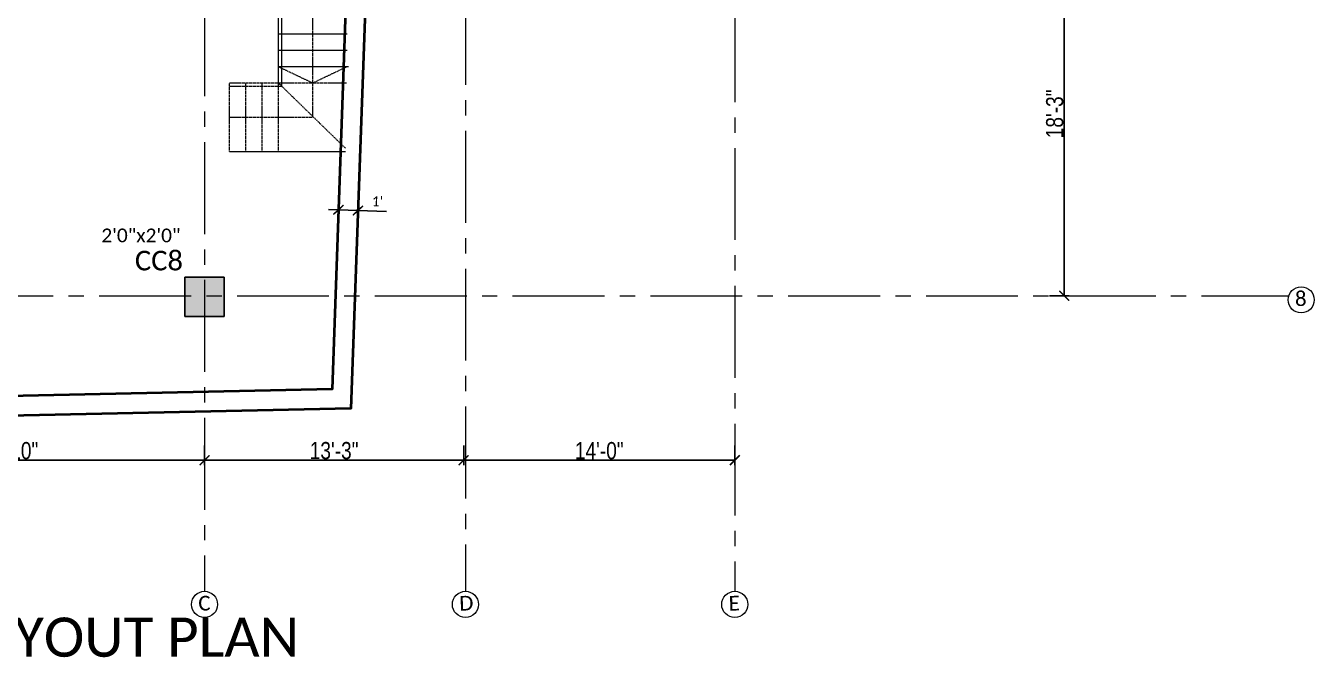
# Model space of a CAD drawing. Header units: inches. Extents: x 0 to 162649, y -36601 to -26324.
# Drawn here: x 147890 to 148679, y -32276 to -31889 of the extents above; entities that cross this region are included whole.
import ezdxf

# ---------------------------------------------------------------- set-up
doc = ezdxf.new("R2010")
doc.units = ezdxf.units.IN
doc.header["$MEASUREMENT"] = 0
doc.linetypes.add('CENTER2', pattern=[1.125, 0.75, -0.125, 0.125, -0.125])
doc.linetypes.add('DASHED', pattern=[0.75, 0.5, -0.25])
for name, color, linetype, lineweight in [('dimention', 1, 'Continuous', 13), ('hatch', 252, 'Continuous', 0), ('OL_AR_Center line', 253, 'CENTER2', 13), ('OL_AR_Hatch', 253, 'Continuous', 0), ('OL_AR_SYMBOL', 1, 'Continuous', 5), ('OL_AR_Text', 140, 'Continuous', 5), ('OL_AR_WALL', 255, 'Continuous', 40)]:
    doc.layers.add(name, color=color, linetype=linetype, lineweight=lineweight)
doc.styles.add('1-16 Annotative Text', font='calibri.ttf', dxfattribs={"height": 0.0625})
doc.styles.add('1-8 Annotative Text', font='calibri.ttf', dxfattribs={"height": 0.125})
doc.styles.add('Arial', font='arial.ttf', dxfattribs={"width": 0.8})
doc.dimstyles.new('1-16 Annotative Dimension', dxfattribs={"dimtxt": 0.0625, "dimasz": 0.0625, "dimexe": 0.0625, "dimexo": 0.083333, "dimgap": 0.03125, "dimtad": 1, "dimdec": 0, "dimzin": 0, "dimdsep": 46, "dimlunit": 4, "dimtxsty": '1-16 Annotative Text', "dimblk": 'ARCHTICK', "dimcen": 0.0625, "dimdle": 0.0625, "dimadec": 0, "dimazin": 0, "dimtfac": 1, "dimtdec": 0, "dimtofl": 0, "dimtmove": 0, "dimatfit": 3, "dimfxl": 0.083333, "dimfxlon": 1, "dimtolj": 1, "dimtzin": 0, "dimarcsym": 1})
doc.dimstyles.new('Dim_OLA', dxfattribs={"dimscale": 1.5, "dimtxt": 7, "dimasz": 4, "dimexe": 2, "dimexo": 0.5, "dimgap": 0.3, "dimtad": 1, "dimdec": 0, "dimzin": 0, "dimdsep": 46, "dimlunit": 3, "dimtxsty": 'Arial', "dimblk": 'ARCHTICK', "dimcen": 0.05, "dimadec": 0, "dimazin": 0, "dimtfac": 1, "dimtdec": 0, "dimtix": 1, "dimtmove": 2, "dimatfit": 3, "dimldrblk": 'DOT', "dimfxl": 6, "dimfxlon": 1, "dimtolj": 1, "dimtzin": 0, "dimarcsym": 0})

# ---------------------------------------------------------------- blocks, each defined once
blk = doc.blocks.new('_ArchTick')
at = {"color": 0, "linetype": 'ByBlock', "const_width": 0.15}
blk.add_lwpolyline([(-0.5, -0.5), (0.5, 0.5)], dxfattribs=at)
blk = doc.blocks.new('*D653')
at = {"layer": 'Defpoints', "color": 0, "transparency": 16777216}
for p in [(148093.3, -32002.46), (148081.07, -32008.66), (148093.06, -32009.08)]:
    blk.add_point(p, dxfattribs=at)
at = {"layer": 'dimention', "color": 0, "lineweight": -2, "transparency": 16777216}
for p, q in [((148081.31, -32002.03), (148081.52, -31996.04)), ((148093.3, -32002.46), (148093.51, -31996.46)), ((148075.31, -32001.82), (148093.3, -32002.46)), ((148093.3, -32002.46), (148110.72, -32003.07))]:
    blk.add_line(p, q, dxfattribs=at)
at = {"layer": 'dimention', "color": 0, "lineweight": -2, "transparency": 16777216, "xscale": 6, "yscale": 6, "zscale": 6}
for p, rotation in [((148081.31, -32002.03), 177.9734680653916), ((148093.3, -32002.46), 357.9734680653916)]:
    blk.add_blockref('_ArchTick', p, dxfattribs=dict(at, rotation=rotation))
at = {"layer": 'dimention', "color": 0, "transparency": 16777216, "insert": (148105.22, -31996.87), "char_height": 6, "attachment_point": 5, "rotation": 357.97347, "style": '1-16 Annotative Text'}
blk.add_mtext("\\A1;1'", dxfattribs=at)
blk = doc.blocks.new('*D1360')
at = {"layer": 'Defpoints', "color": 0, "transparency": 16777216}
for p in [(148335.96, -31832.01), (148525.77, -31832.01), (148011.33, -32054.61)]:
    blk.add_point(p, dxfattribs=at)
at = {"layer": 'OL_AR_Text', "color": 0, "lineweight": -2, "transparency": 16777216}
for p, q in [((148516.77, -31832.01), (148528.77, -31832.01)), ((148525.77, -32054.61), (148525.77, -31832.01)), ((148516.77, -32054.61), (148528.77, -32054.61))]:
    blk.add_line(p, q, dxfattribs=at)
at = {"layer": 'OL_AR_Text', "color": 0, "lineweight": -2, "transparency": 16777216, "xscale": 6, "yscale": 6, "zscale": 6}
for p, rotation in [((148525.77, -31832.01), 90), ((148525.77, -32054.61), 270)]:
    blk.add_blockref('_ArchTick', p, dxfattribs=dict(at, rotation=rotation))
at = {"layer": 'OL_AR_Text', "color": 0, "transparency": 16777216, "insert": (148519.96, -31943.31), "char_height": 10.5, "attachment_point": 5, "rotation": 90, "style": 'Arial'}
blk.add_mtext('\\A1;18\'-3"', dxfattribs=at)
blk = doc.blocks.new('_Dot')
at = {"color": 0, "linetype": 'ByBlock', "lineweight": -2}
blk.add_line((-0.5, 0), (-1, 0), dxfattribs=at)
at = {"color": 0, "linetype": 'ByBlock', "const_width": 0.5}
blk.add_lwpolyline([(-0.25, 0, 1), (0.25, 0, 1)], format="xyb", close=True, dxfattribs=at)
blk = doc.blocks.new('*D1345')
at = {"layer": 'Defpoints', "color": 0, "transparency": 16777216}
for p in [(147759.33, -32066.61), (147999.33, -32066.61), (147999.33, -32155.32)]:
    blk.add_point(p, dxfattribs=at)
at = {"layer": 'OL_AR_Text', "color": 0, "lineweight": -2, "transparency": 16777216}
for p, q in [((147759.33, -32146.32), (147759.33, -32158.32)), ((147999.33, -32146.32), (147999.33, -32158.32)), ((147759.33, -32155.32), (147999.33, -32155.32))]:
    blk.add_line(p, q, dxfattribs=at)
at = {"layer": 'OL_AR_Text', "color": 0, "lineweight": -2, "transparency": 16777216, "xscale": 6, "yscale": 6, "zscale": 6, "rotation": 180}
blk.add_blockref('_ArchTick', (147759.33, -32155.32), dxfattribs=at)
at = {"layer": 'OL_AR_Text', "color": 0, "lineweight": -2, "transparency": 16777216, "xscale": 6, "yscale": 6, "zscale": 6}
blk.add_blockref('_ArchTick', (147999.33, -32155.32), dxfattribs=at)
at = {"layer": 'OL_AR_Text', "color": 0, "transparency": 16777216, "insert": (147879.33, -32149.51), "char_height": 10.5, "attachment_point": 5, "style": 'Arial'}
blk.add_mtext('\\A1;19\'-10"', dxfattribs=at)
blk = doc.blocks.new('*D1346')
at = {"layer": 'Defpoints', "color": 0, "transparency": 16777216}
for p in [(148158.02, -32053.89), (147999.33, -32066.61), (148158.02, -32155.32)]:
    blk.add_point(p, dxfattribs=at)
at = {"layer": 'OL_AR_Text', "color": 0, "lineweight": -2, "transparency": 16777216}
for p, q in [((147999.33, -32146.32), (147999.33, -32158.32)), ((148158.02, -32146.32), (148158.02, -32158.32)), ((147999.33, -32155.32), (148158.02, -32155.32))]:
    blk.add_line(p, q, dxfattribs=at)
at = {"layer": 'OL_AR_Text', "color": 0, "lineweight": -2, "transparency": 16777216, "xscale": 6, "yscale": 6, "zscale": 6, "rotation": 180}
blk.add_blockref('_ArchTick', (147999.33, -32155.32), dxfattribs=at)
at = {"layer": 'OL_AR_Text', "color": 0, "lineweight": -2, "transparency": 16777216, "xscale": 6, "yscale": 6, "zscale": 6}
blk.add_blockref('_ArchTick', (148158.02, -32155.32), dxfattribs=at)
at = {"layer": 'OL_AR_Text', "color": 0, "transparency": 16777216, "insert": (148078.68, -32149.5), "char_height": 10.5, "attachment_point": 5, "style": 'Arial'}
blk.add_mtext('\\A1;13\'-3"', dxfattribs=at)
blk = doc.blocks.new('*D1347')
at = {"layer": 'Defpoints', "color": 0, "transparency": 16777216}
for p in [(148158.02, -32053.89), (148324.04, -32053.89), (148324.04, -32155.32)]:
    blk.add_point(p, dxfattribs=at)
at = {"layer": 'OL_AR_Text', "color": 0, "lineweight": -2, "transparency": 16777216}
for p, q in [((148158.02, -32146.32), (148158.02, -32158.32)), ((148324.04, -32146.32), (148324.04, -32158.32)), ((148158.02, -32155.32), (148324.04, -32155.32))]:
    blk.add_line(p, q, dxfattribs=at)
at = {"layer": 'OL_AR_Text', "color": 0, "lineweight": -2, "transparency": 16777216, "xscale": 6, "yscale": 6, "zscale": 6, "rotation": 180}
blk.add_blockref('_ArchTick', (148158.02, -32155.32), dxfattribs=at)
at = {"layer": 'OL_AR_Text', "color": 0, "lineweight": -2, "transparency": 16777216, "xscale": 6, "yscale": 6, "zscale": 6}
blk.add_blockref('_ArchTick', (148324.04, -32155.32), dxfattribs=at)
at = {"layer": 'OL_AR_Text', "color": 0, "transparency": 16777216, "insert": (148241.03, -32149.51), "char_height": 10.5, "attachment_point": 5, "style": 'Arial'}
blk.add_mtext('\\A1;14\'-0"', dxfattribs=at)

msp = doc.modelspace()

# ---------------------------------------------------------------- hatches: boundary and pattern name
at = {"layer": 'hatch'}
h = msp.add_hatch(color=256, dxfattribs=at)
h.dxf.hatch_style = 1
h.paths.add_polyline_path([(148011.33, -32043.33), (148011.33, -32067.33), (147987.33, -32067.33), (147987.33, -32043.33)])

# ---------------------------------------------------------------- linework, layer by layer
msp.add_lwpolyline([(148011.33, -32043.33), (148011.33, -32067.33), (147987.33, -32067.33), (147987.33, -32043.33), (148011.33, -32043.33)])
at = {"layer": 'dimention'}
for centre in [(148670.85, -32057.14), (147999.33, -32243.58), (148324.04, -32243.58)]:
    msp.add_circle(centre, 8, dxfattribs=at)
at = {"layer": 'OL_AR_Center line', "ltscale": 75}
for p, q in [((147999.33, -31285.61), (147999.33, -32235.58)), ((147999.33, -31285.61), (147999.33, -32235.58)), ((148159.12, -31363.11), (148159.12, -32235.58)), ((148324.04, -31373.61), (148324.04, -32235.58)), ((147259.88, -32054.61), (148662.85, -32054.61)), ((147259.88, -32054.61), (148662.85, -32054.61))]:
    msp.add_line(p, q, dxfattribs=at)
at = {"layer": 'OL_AR_Hatch'}
for p, q in [((148044.58, -31924.36), (148044.58, -31842.36)), ((148046.58, -31926.36), (148046.58, -31882.36)), ((148044.58, -31894.36), (148086.58, -31894.36)), ((148044.58, -31904.36), (148086.58, -31904.36)), ((148044.58, -31914.36), (148087.41, -31914.36)), ((148014.58, -31966.36), (148085.57, -31966.36))]:
    msp.add_line(p, q, dxfattribs=at)
at = {"layer": 'OL_AR_SYMBOL', "linetype": 'DASHED'}
for p, q in [((148014.58, -31966.36), (148014.58, -31924.36)), ((148014.58, -31924.36), (148086.58, -31924.36)), ((148014.58, -31926.36), (148046.58, -31926.36)), ((148024.58, -31966.36), (148024.58, -31924.36)), ((148034.58, -31966.36), (148034.58, -31924.36)), ((148044.58, -31966.36), (148044.58, -31924.36)), ((148044.58, -31924.36), (148085.64, -31964.36))]:
    msp.add_line(p, q, dxfattribs=at)
for points in [[(148014.58, -31945.36), (148065.58, -31945.36), (148065.58, -31863.36), (147996.83, -31863.36)], [(148044.58, -31914.36), (148065.58, -31924.36), (148086.58, -31914.36)]]:
    msp.add_lwpolyline(points, dxfattribs=at)
at = {"layer": 'OL_AR_Text'}
msp.add_circle((148159.12, -32243.58), 8, dxfattribs=at)
at = {"layer": 'OL_AR_WALL'}
for points in [[(148099.06, -31839.51), (148099.06, -31839.51), (148089.01, -32123.67), (147431.16, -32137.76), (147432.38, -31438.61), (147975.03, -31438.61), (147975.03, -30874.61)], [(148087.48, -31827.41), (148077.42, -32111.91), (147443.18, -32125.5), (147444.36, -31450.61), (147987.03, -31450.61), (147987.03, -30886.61), (148006.28, -30886.61)]]:
    msp.add_lwpolyline(points, dxfattribs=at)

# ---------------------------------------------------------------- texts
at = {"layer": 'dimention', "style": '1-16 Annotative Text'}
for s, p in [('8', (148667.13, -32060.96)), ('C', (147995.61, -32247.4)), ('D', (148155.4, -32247.4)), ('E', (148320.31, -32247.4))]:
    msp.add_text(s, height=9, rotation=1, dxfattribs=at).set_placement(p)
at = {"layer": 'OL_AR_Text', "attachment_point": 1, "style": '1-8 Annotative Text'}
for s, insert, char_height in [('2\'0"x2\'0"', (147936.16, -32013.5), 8.4), ('CC8', (147956.72, -32027.1), 12)]:
    msp.add_mtext(s, dxfattribs=dict(at, insert=insert, char_height=char_height))
at = {"layer": 'OL_AR_Text', "insert": (147566.14, -32211.64), "char_height": 24, "attachment_point": 1, "style": '1-8 Annotative Text'}
msp.add_mtext_dynamic_manual_height_columns('\\pi550.71493;\\P\\pi0;BASEMENT BEAM LAYOUT PLAN', width=1101.4299, gutter_width=60, heights=[0], dxfattribs=at)

# ---------------------------------------------------------------- dimensions: what is measured, and where the dimension line sits
at = {"layer": 'dimention'}
dim = msp.add_linear_dim(base=(148093.3, -32002.46), p1=(148081.07, -32008.66), p2=(148093.06, -32009.08), angle=357.97347, dimstyle='1-16 Annotative Dimension', override={"dimscale": 0, "dimtix": 0, "dimtofl": 0, "dimtmove": 0, "dimatfit": 3}, dxfattribs=at)
dim.commit()
dim.dimension.update_dxf_attribs({"geometry": '*D653', "text_midpoint": (148105.01, -32002.87), "dimtype": 129})
at = {"layer": 'OL_AR_Text'}
dim = msp.add_linear_dim(base=(148525.77, -31832.01), p1=(148011.33, -32054.61), p2=(148335.96, -31832.01), angle=90, text='18\'-3"', dimstyle='Dim_OLA', dxfattribs=at)
dim.commit()
dim.dimension.update_dxf_attribs({"geometry": '*D1360', "text_midpoint": (148519.96, -31943.31)})
dim = msp.add_linear_dim(base=(148158.02, -32155.32), p1=(147999.33, -32066.61), p2=(148158.02, -32053.89), dimstyle='Dim_OLA', dxfattribs=at)
dim.commit()
dim.dimension.update_dxf_attribs({"geometry": '*D1346', "text_midpoint": (148078.68, -32149.5)})
for base, p1, p2, text, picture, middle in [((148324.04, -32155.32), (148158.02, -32053.89), (148324.04, -32053.89), '14\'-0"', '*D1347', (148241.03, -32149.51)), ((147999.33, -32155.32), (147759.33, -32066.61), (147999.33, -32066.61), '19\'-10"', '*D1345', (147879.33, -32149.51))]:
    dim = msp.add_linear_dim(base=base, p1=p1, p2=p2, text=text, dimstyle='Dim_OLA', dxfattribs=at)
    dim.commit()
    dim.dimension.update_dxf_attribs({"geometry": picture, "text_midpoint": middle})

doc.saveas('drawing.dxf')
